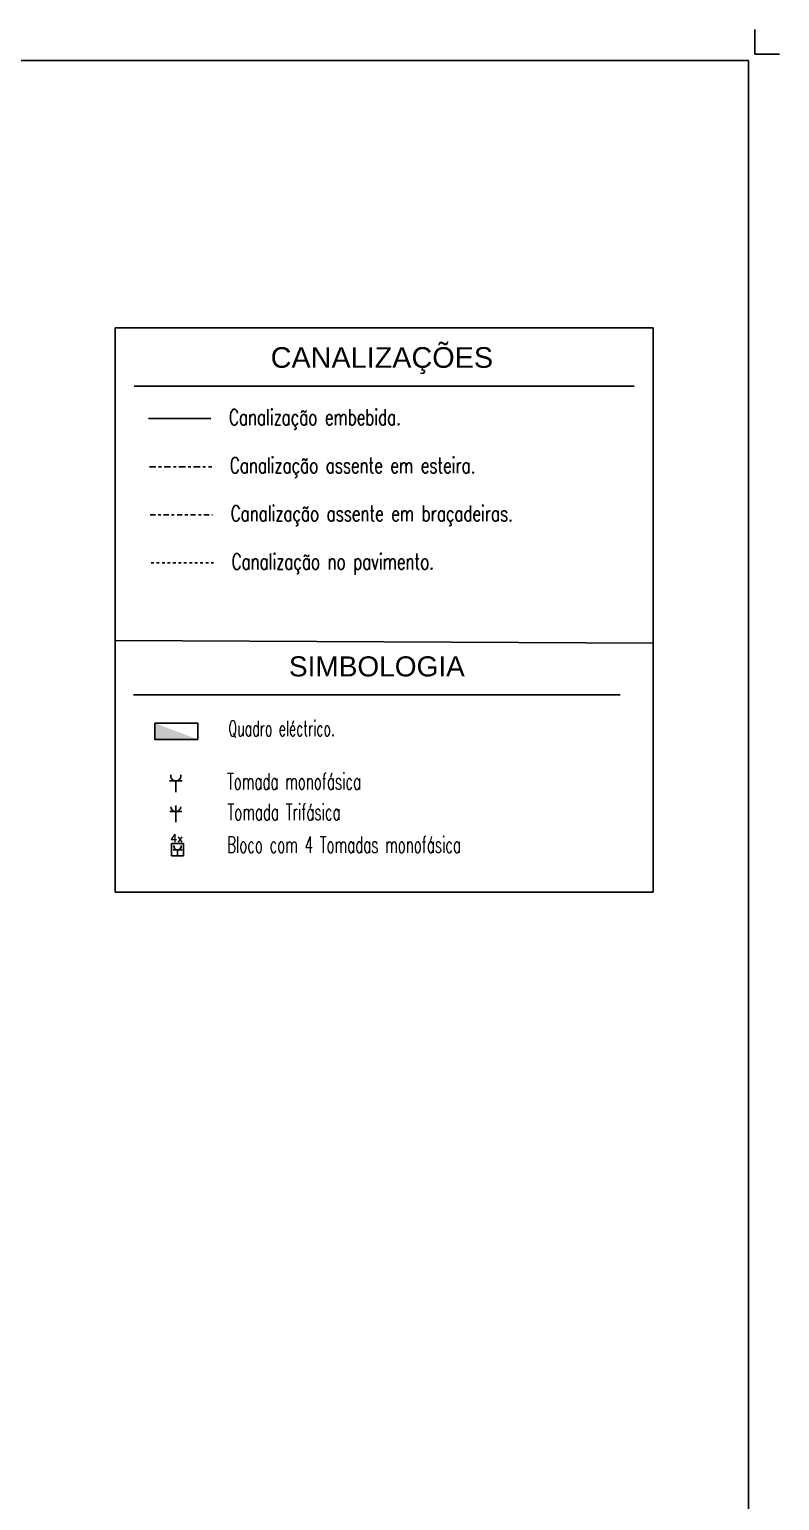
# Model space of a CAD drawing. Extents: x -9 to 600, y -23 to 65.
# Drawn here: x 444.1 to 471.6, y 10.7 to 64.6 of the extents above; entities that cross this region are included whole.
import ezdxf
from ezdxf.enums import TextEntityAlignment as Align

# ---------------------------------------------------------------- set-up
doc = ezdxf.new("R2010")
doc.units = 0
doc.header["$LTSCALE"] = 0.8
doc.header["$MEASUREMENT"] = 0
doc.linetypes.add('CENTER2', pattern=[1.125, 0.75, -0.125, 0.125, -0.125])
doc.linetypes.add('DASHDOT2', pattern=[1.5875, 0.79375, -0.396875, 0, -0.396875])
doc.layers.get('0').update_dxf_attribs({"color": 3, "linetype": 'CONTINUOUS'})
for name, color, linetype in [('0_ligações', 10, 'CONTINUOUS'), ('Desenho base', 7, 'CONTINUOUS'), ('LEGENDA', 1, 'CONTINUOUS'), ('Quadros', 170, 'CONTINUOUS'), ('Quadros Eléctricos', 41, 'CONTINUOUS'), ('TOM', 4, 'CONTINUOUS'), ('Tomadas', 3, 'CONTINUOUS')]:
    doc.layers.add(name, color=color, linetype=linetype)
doc.styles.add('ARIAL', font='arial.ttf')
doc.styles.add('PEN', font='ROMANS.SHX', dxfattribs={"width": 0.7, "height": 1})
doc.styles.get("Standard").update_dxf_attribs({"font": 'ROMANS'})

# ---------------------------------------------------------------- blocks, each defined once
blk = doc.blocks.new('Folha A3')
at = {"color": 0}
for p, q in [((412, 289), (412, 293)), ((21, 288), (411, 288)), ((411, 288), (411, 1)), ((412, 289), (416, 289))]:
    blk.add_line(p, q, dxfattribs=at)

msp = doc.modelspace()

# ---------------------------------------------------------------- linework, layer by layer
at = {"layer": 'Desenho base'}
for p, q in [((447.262, 53.648, -0.002), (466.972, 53.648)), ((447.262, 53.648), (447.262, 32.991)), ((466.972, 32.991), (466.972, 53.648)), ((466.276, 51.513), (447.957, 51.513)), ((466.972, 42.102), (447.262, 42.202)), ((447.939, 40.216, 0.001), (465.762, 40.216, 0.001))]:
    msp.add_line(p, q, dxfattribs=at)
at = {"layer": 'Quadros', "elevation": -19.367}
msp.add_lwpolyline([(450.295, 38.584), (450.295, 39.176), (448.715, 39.176), (448.715, 38.584)], close=True, dxfattribs=at)
at = {"layer": 'Quadros'}
msp.add_solid([(448.715, 39.176, -19.367), (448.715, 38.584, -19.367), (450.295, 38.584, -19.367)], dxfattribs=at)
at = {"layer": 'Quadros Eléctricos', "color": 0}
msp.add_line((447.262, 32.991), (466.972, 32.991), dxfattribs=at)
at = {"layer": 'TOM'}
for p, q in [((449.301, 37.247), (449.301, 37.287)), ((449.674, 37.247), (449.674, 37.287)), ((449.255, 37.06), (449.721, 37.06)), ((449.255, 37.06), (449.721, 37.06)), ((449.488, 37.06), (449.488, 36.655)), ((449.487, 36.157), (449.487, 35.551)), ((449.711, 35.939), (449.263, 35.939)), ((449.711, 35.939), (449.263, 35.939)), ((449.773, 34.77), (449.328, 34.77)), ((449.328, 34.77), (449.328, 34.325)), ((449.385, 34.539), (449.716, 34.539)), ((449.385, 34.539), (449.716, 34.539)), ((449.418, 34.671), (449.418, 34.7)), ((449.55, 34.539), (449.55, 34.325)), ((449.683, 34.671), (449.683, 34.7)), ((449.773, 34.325), (449.773, 34.77)), ((449.328, 34.325), (449.773, 34.325))]:
    msp.add_line(p, q, dxfattribs=at)
at = {"layer": 'TOM', "extrusion": (0, 0, -1)}
for centre, major_axis in [((449.488, 37.247), (0.132, 0.132)), ((449.55, 34.671), (0.0938, 0.0938))]:
    msp.add_ellipse(centre, major_axis=major_axis, ratio=1, start_param=0.785398, end_param=3.926991, dxfattribs=at)
at = {"layer": 'TOM'}
msp.add_ellipse((449.487, 36.118), major_axis=(-0.127, 0.127), ratio=1, start_param=0.785398, end_param=3.926991, dxfattribs=at)
at = {"layer": 'Tomadas', "ltscale": 0.5}
msp.add_line((448.487, 50.325), (450.773, 50.325), dxfattribs=at)
at = {"layer": 'Tomadas', "linetype": 'CENTER2', "ltscale": 0.4}
msp.add_line((448.519, 48.564), (450.805, 48.564), dxfattribs=at)
at = {"layer": 'Tomadas', "linetype": 'DASHDOT2', "ltscale": 0.3}
msp.add_line((448.551, 46.803), (450.837, 46.803), dxfattribs=at)
at = {"layer": 'Tomadas', "linetype": 'DASHDOT2', "ltscale": 0.015}
msp.add_line((448.583, 45.042), (450.869, 45.042), dxfattribs=at)

# ---------------------------------------------------------------- block references
at = {"layer": 'Desenho base', "xscale": 0.2268822454281782, "yscale": 0.2268822454281782, "zscale": 0.2268822454281782}
msp.add_blockref('Folha A3', (377.214, -1.905), dxfattribs=at)

# ---------------------------------------------------------------- texts
at = {"layer": '0_ligações', "color": 0, "style": 'PEN', "width": 0.6}
for s, p in [('Tomada monofásica ', (451.364, 36.748)), ('Tomada Trifásica', (451.383, 35.625)), ('Bloco com 4 Tomadas monofásica ', (451.366, 34.428))]:
    msp.add_text(s, height=0.6, dxfattribs=at).set_placement(p)
at = {"layer": 'Desenho base', "linetype": 'Continuous', "style": 'PEN', "width": 0.7}
for s, p in [('Canalização embebida.', (451.437, 50.087, 7.299)), ('Canalização assente em esteira.', (451.469, 48.326, 7.299)), ('Canalização assente em braçadeiras.', (451.501, 46.565, 7.299)), ('Canalização no pavimento.', (451.533, 44.804, 7.299))]:
    msp.add_text(s, height=0.5797, dxfattribs=at).set_placement(p)
at = {"layer": 'Desenho base', "style": 'PEN', "width": 0.6}
msp.add_text('Quadro eléctrico.', height=0.56403, dxfattribs=at).set_placement((451.415, 38.704, 0.001))
at = {"layer": 'LEGENDA', "color": 1, "style": 'ARIAL'}
for s, height, p in [('CANALIZAÇÕES', 0.7547, (457.034, 52.563)), ('SIMBOLOGIA', 0.7343, (456.85, 41.255, 0.001))]:
    msp.add_text(s, height=height, dxfattribs=at).set_placement(p, align=Align.MIDDLE_CENTER)
at = {"layer": 'Tomadas', "ltscale": 0.5}
msp.add_text('4x', height=0.2966, dxfattribs=at).set_placement((449.282, 34.817, 175.637))

doc.saveas('drawing.dxf')
